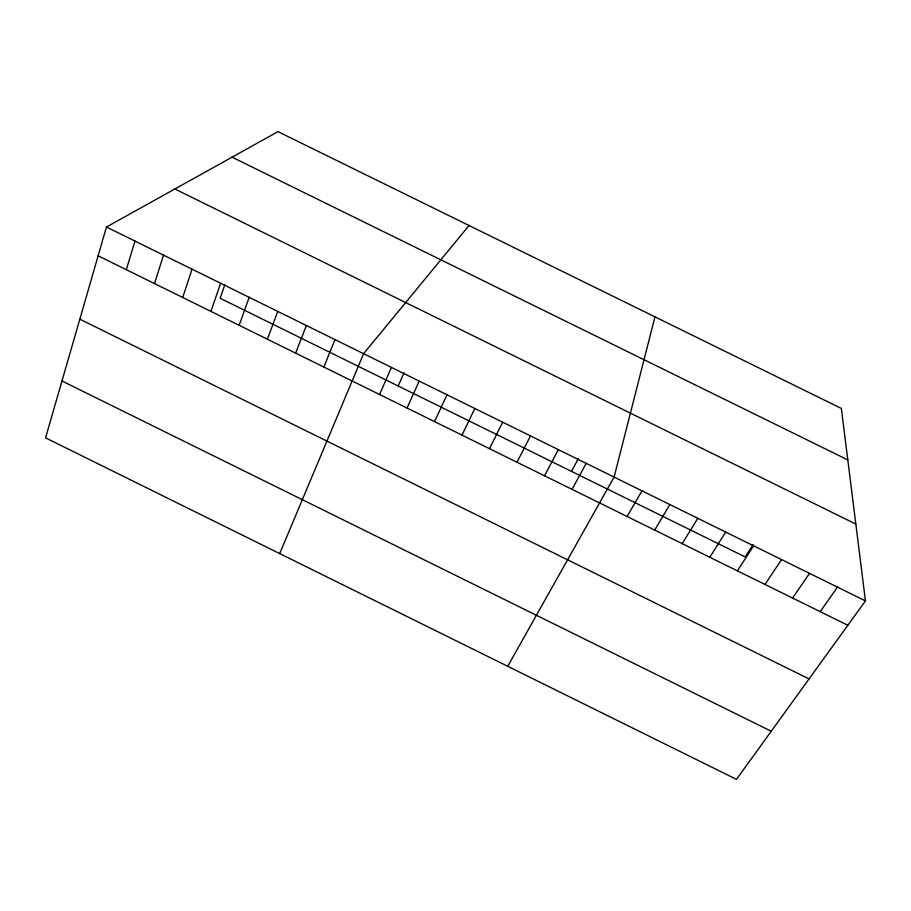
<?xml version="1.0" encoding="UTF-8"?>
<svg xmlns="http://www.w3.org/2000/svg" width="911" height="911" viewBox="0 0 911 911"><rect width="100%" height="100%" fill="white"/><g stroke="black" fill="none" stroke-linecap="round" stroke-linejoin="round"><path stroke-width="1.37" d="M654.963 316.857L614.094 477.079L507.734 666.294M106.45 227.021L45.55 437.849L736.475 779.36L865.45 600.907L841.365 408.447L277.992 131.639L106.45 227.021L865.45 600.907M126.31 269.69L134.976 241.073M154.506 283.583L163.513 255.126M182.712 297.487L192.062 269.2M210.919 311.391L220.621 283.264M224.926 284.471L220.143 298.261L745.118 556.917L753.078 544.641M239.149 325.295L249.204 297.339M267.378 339.211L277.787 311.425M295.631 353.138L306.381 325.512M323.883 367.065L334.986 339.598M279.711 553.592L363.603 353.696L469.04 225.507M379.602 394.52L391.4 367.384M398.209 385.991L404.063 372.713M407.058 408.048L419.197 381.083M434.524 421.588L447.005 394.782M462.002 435.128L474.825 408.481M489.503 448.679L502.656 422.192M517.004 462.23L530.498 435.902M544.505 475.793L558.352 449.624M571.448 471.351L578.36 458.575M572.028 489.355L586.217 463.357M627.11 516.503L641.97 490.824M654.656 530.077L669.87 504.557M682.225 543.662L697.78 518.313M709.806 557.247L725.691 532.058M737.386 570.844L753.625 545.814M764.978 584.452L781.57 559.582M792.593 598.049L809.515 573.349M820.207 611.668L837.482 587.128M232.066 157.17L847.811 459.918M174.866 188.976L855.839 524.076M98.137 255.809L847.834 625.276M79.826 319.18L809.059 678.934M61.971 380.98L771.253 731.248"/></g></svg>
